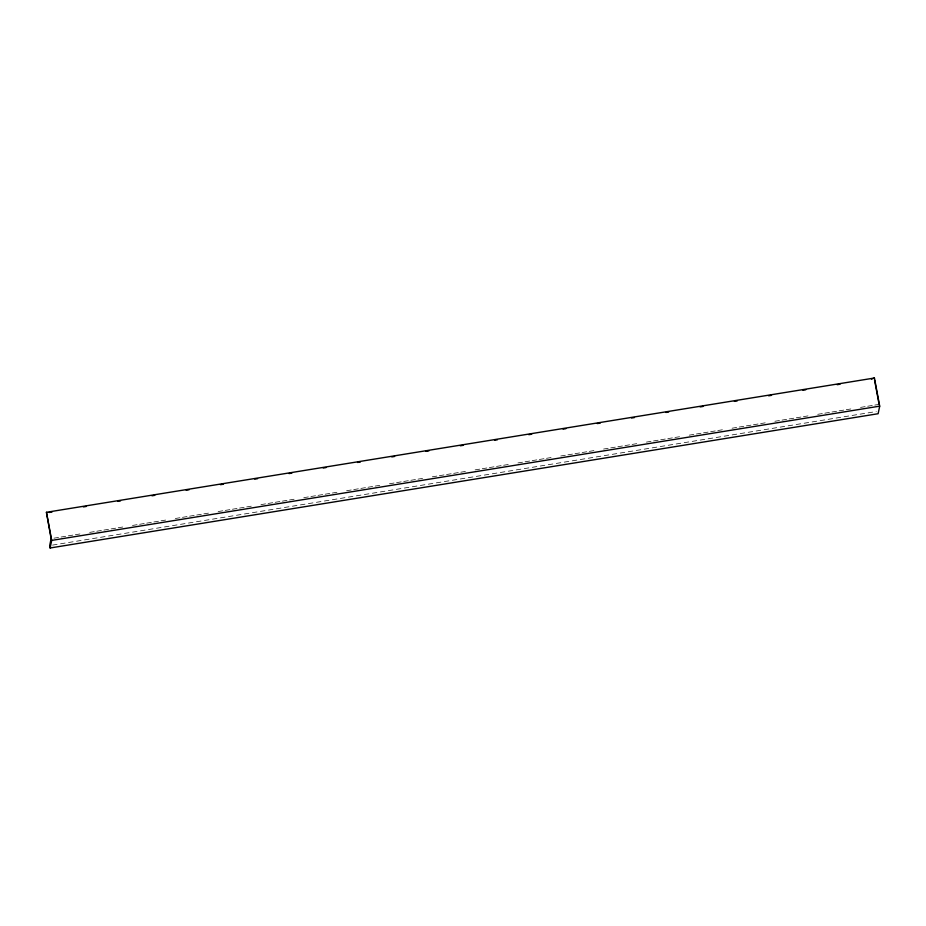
<?xml version="1.0" encoding="UTF-8"?>
<svg xmlns="http://www.w3.org/2000/svg" width="926" height="926" viewBox="0 0 926 926"><rect width="100%" height="100%" fill="white"/><g stroke="black" fill="none" stroke-linecap="round" stroke-linejoin="round"><path stroke-width="0.69" stroke-dasharray="4.63 3.47" d="M53.974 538.18L59.681 537.254M61.104 537.022L66.822 536.096M68.246 535.865L73.953 534.939M75.388 534.707L81.094 533.781M89.66 532.392L95.366 531.466M96.802 531.235L102.508 530.309M103.932 530.077L109.65 529.151M111.074 528.92L116.78 527.994M118.215 527.762L123.922 526.836M132.487 525.447L138.194 524.521M139.629 524.29L145.336 523.364M146.759 523.132L152.477 522.206M153.901 521.975L159.608 521.049M161.043 520.817L166.749 519.891M175.315 518.502L181.021 517.576M182.457 517.345L188.163 516.419M189.587 516.187L195.305 515.261M196.729 515.03L202.435 514.104M203.87 513.872L209.577 512.946M218.142 511.557L223.849 510.631M225.284 510.4L230.991 509.474M232.414 509.242L238.132 508.316M239.556 508.085L245.263 507.159M246.698 506.927L252.404 506.001M260.97 504.612L266.676 503.686M268.112 503.455L273.818 502.529M275.242 502.297L280.96 501.371M282.384 501.14L288.09 500.214M289.525 499.982L295.232 499.056M303.797 497.667L309.504 496.741M310.939 496.51L316.646 495.584M318.069 495.352L323.787 494.426M325.211 494.195L330.918 493.269M332.353 493.037L338.059 492.111M346.625 490.722L352.331 489.796M353.767 489.565L359.473 488.639M360.897 488.407L366.615 487.481M368.039 487.25L373.745 486.324M375.18 486.092L380.887 485.166M389.452 483.777L395.159 482.851M396.594 482.62L402.301 481.694M403.724 481.462L409.442 480.536M410.866 480.305L416.573 479.379M418.008 479.147L423.714 478.221M432.28 476.832L437.986 475.906M439.422 475.675L445.128 474.749M446.552 474.517L452.27 473.591M453.694 473.36L459.4 472.434M460.835 472.202L466.542 471.276M475.107 469.887L480.814 468.961M482.249 468.73L487.956 467.804M489.379 467.572L495.097 466.646M496.521 466.415L502.228 465.489M503.663 465.257L509.369 464.331M517.935 462.942L523.641 462.016M525.077 461.785L530.783 460.859M532.207 460.627L537.925 459.701M539.349 459.47L545.055 458.544M546.49 458.312L552.197 457.386M560.762 455.997L566.469 455.071M567.904 454.84L573.611 453.914M575.034 453.682L580.752 452.756M582.176 452.525L587.883 451.599M589.318 451.367L595.024 450.441M603.59 449.052L609.296 448.126M610.732 447.895L616.438 446.969M617.862 446.737L623.58 445.811M625.004 445.58L630.71 444.654M632.145 444.422L637.852 443.496M646.417 442.107L652.124 441.181M653.559 440.95L659.266 440.024M660.689 439.792L666.407 438.866M667.831 438.635L673.538 437.709M674.973 437.477L680.679 436.551M689.245 435.162L694.951 434.236M696.387 434.005L702.093 433.079M703.517 432.847L709.235 431.921M710.659 431.69L716.365 430.764M717.8 430.532L723.507 429.606M732.072 428.217L737.779 427.291M739.214 427.06L744.921 426.134M746.344 425.902L752.062 424.976M753.486 424.745L759.193 423.819M760.628 423.587L766.334 422.661M774.9 421.272L780.606 420.346M782.042 420.115L787.748 419.189M789.172 418.957L794.89 418.031M796.314 417.8L802.02 416.874M803.455 416.642L809.162 415.716M817.727 414.327L823.434 413.401M824.869 413.17L830.576 412.244M831.999 412.012L837.717 411.086M839.141 410.855L844.848 409.929M846.283 409.697L851.989 408.783M860.555 407.394L866.261 406.468M867.697 406.236L873.403 405.31M874.827 405.079L879.11 404.384M52.539 545.101L876.251 411.538"/><path stroke-width="1.39" d="M46.439 512.286L51.115 538.643L49.68 545.564L50.131 547.984L878.137 413.714L879.7 406.144L874.433 378.016L46.439 512.286L51.706 540.402L50.131 547.984M874.433 378.016L871.447 379.139M49.159 512.472L52.006 512.009M83.421 506.916L86.268 506.453M117.683 501.36L120.53 500.897M151.945 495.804L154.792 495.341M186.207 490.248L189.054 489.785M220.469 484.692L223.316 484.229M254.731 479.136L257.578 478.673M288.993 473.58L291.84 473.117M323.255 468.024L326.102 467.561M357.517 462.468L360.364 462.005M391.779 456.912L394.626 456.449M426.041 451.356L428.888 450.893M460.303 445.8L463.15 445.337M494.565 440.244L497.412 439.781M528.827 434.688L531.674 434.225M563.089 429.132L565.936 428.669M597.351 423.576L600.198 423.113M631.613 418.02L634.46 417.557M665.875 412.464L668.722 412.001M700.137 406.908L702.984 406.445M734.399 401.363L737.246 400.9M768.661 395.807L771.508 395.344M802.923 390.251L805.77 389.788M837.185 384.695L840.032 384.232M51.706 540.402L879.7 406.144M874.549 380.019L879.11 404.384"/></g></svg>
